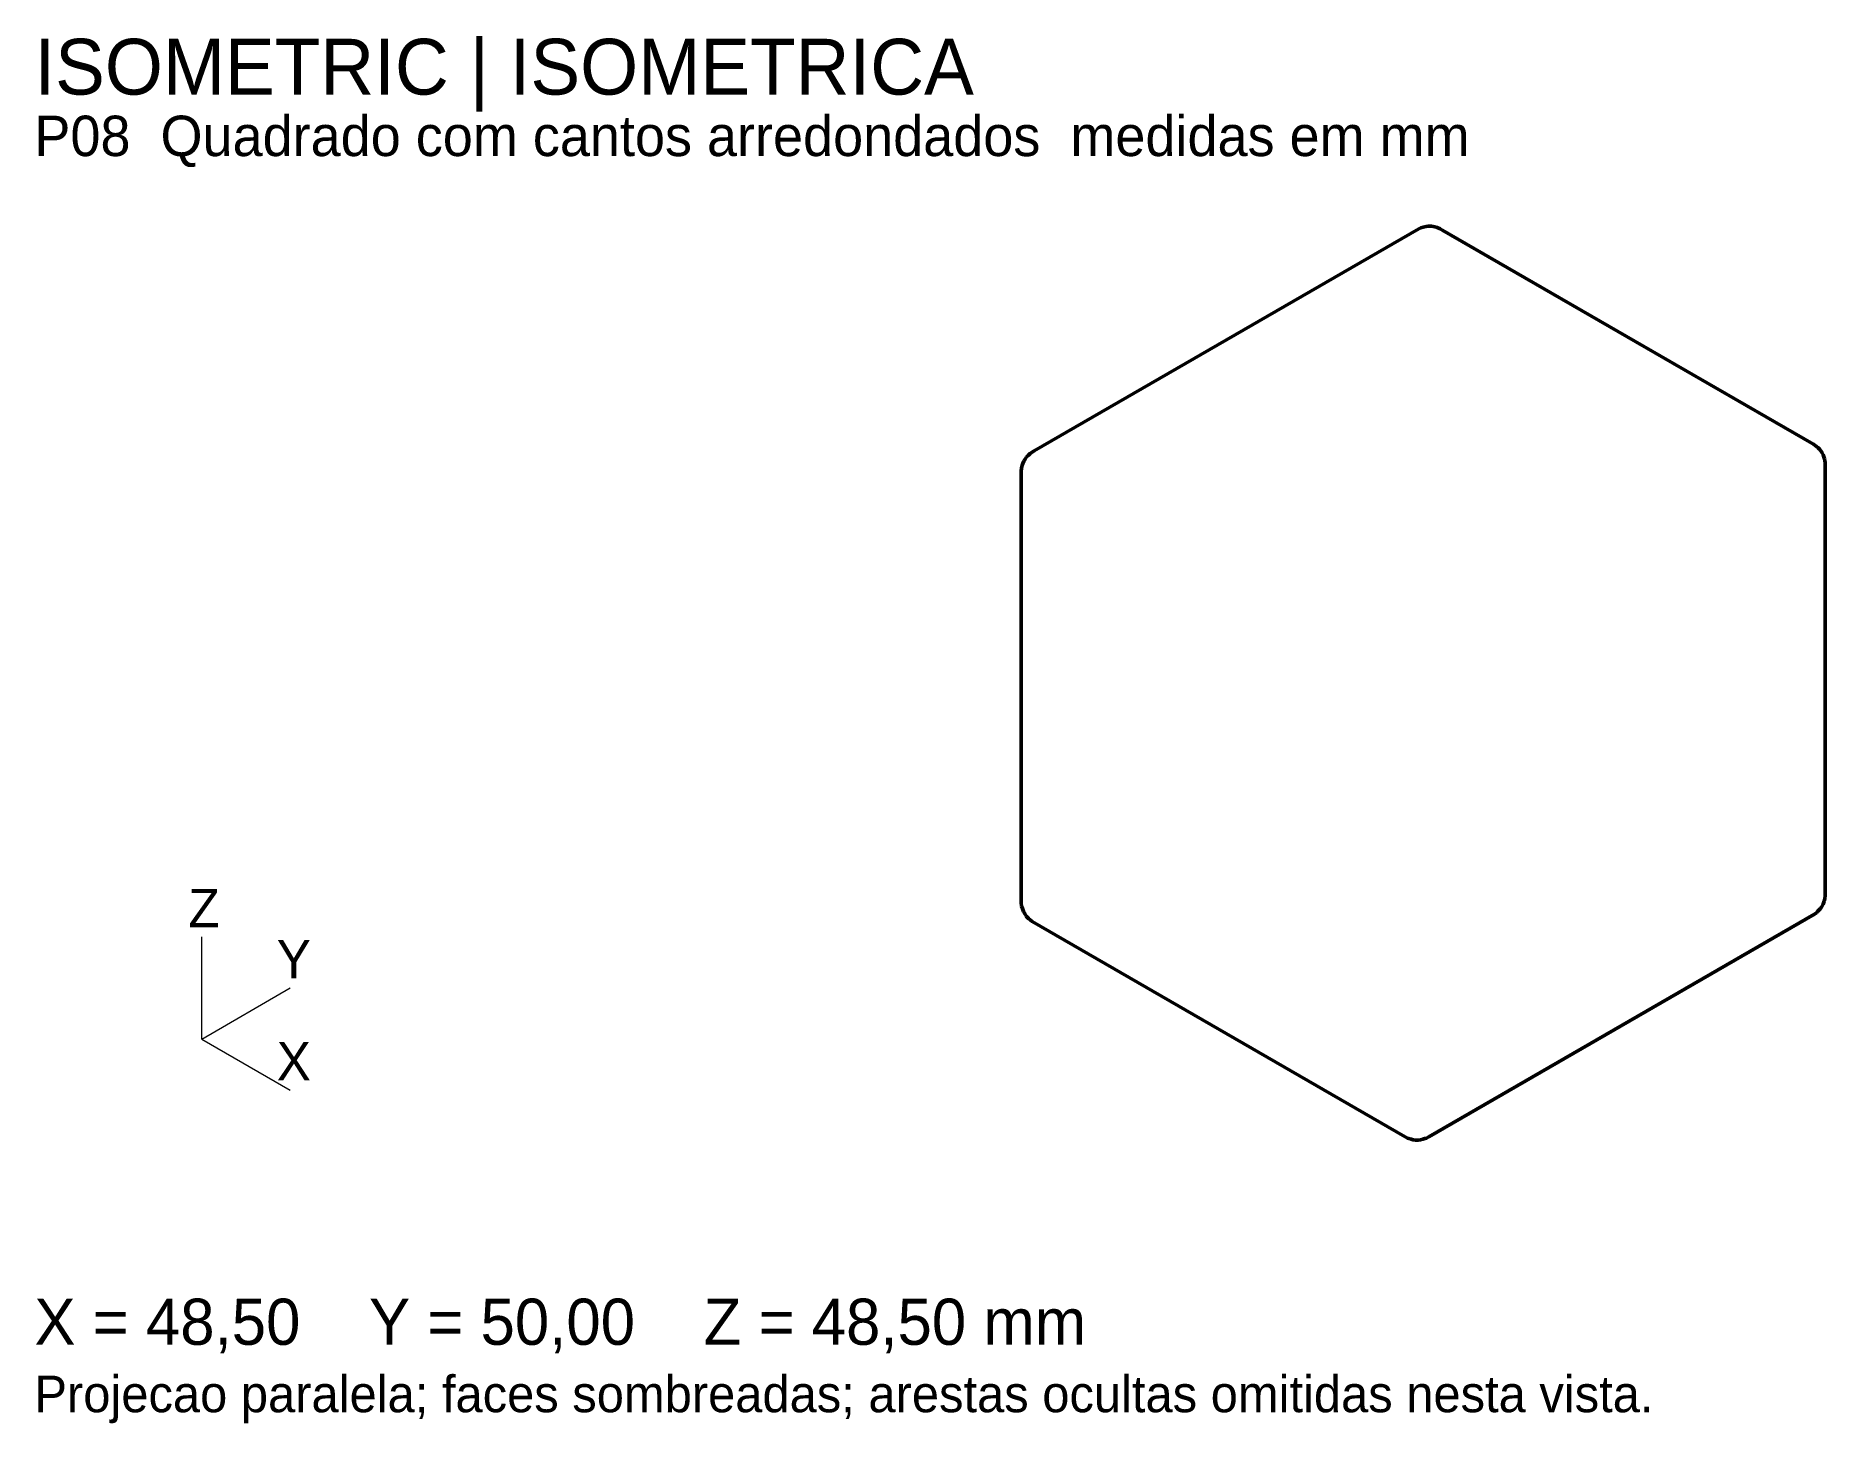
# Model space of a CAD drawing. Header units: millimetres. Extents: x 6 to 158, y 7 to 124.
import ezdxf

# ---------------------------------------------------------------- set-up
doc = ezdxf.new("R2010")
doc.units = ezdxf.units.MM
for name, color, linetype, lineweight in [('TEXT', 7, 'CONTINUOUS', 18), ('THIN', 7, 'CONTINUOUS', 18), ('VISIBLE', 7, 'CONTINUOUS', 50)]:
    doc.layers.add(name, color=color, linetype=linetype, lineweight=lineweight)

msp = doc.modelspace()

# ---------------------------------------------------------------- linework, layer by layer
at = {"layer": 'THIN'}
for q in [(20.33, 47.67), (27.81, 43.36), (27.81, 34.72)]:
    msp.add_line((20.33, 39.04), q, dxfattribs=at)
at = {"layer": 'VISIBLE'}
for p, q in [((90.72, 88.78), (123.25, 107.55)), ((123.25, 107.55), (123.44, 107.64)), ((123.44, 107.64), (123.62, 107.69)), ((123.62, 107.69), (123.87, 107.76)), ((123.87, 107.76), (124.06, 107.77)), ((124.06, 107.77), (124.34, 107.77)), ((124.34, 107.77), (124.61, 107.72)), ((124.61, 107.72), (124.81, 107.67)), ((124.81, 107.67), (125.07, 107.55)), ((125.07, 107.55), (156.53, 89.39)), ((125.24, 107.45), (156.62, 89.34)), ((125.24, 107.45), (156.53, 89.39)), ((156.62, 89.34), (156.78, 89.24)), ((89.76, 87.7), (89.85, 87.9)), ((89.85, 87.9), (89.96, 88.09)), ((89.96, 88.09), (90.09, 88.27)), ((90.09, 88.27), (90.24, 88.43)), ((90.24, 88.43), (90.39, 88.57)), ((90.39, 88.57), (90.55, 88.67)), ((90.55, 88.67), (90.72, 88.78)), ((156.9, 89.15), (156.78, 89.24)), ((156.9, 89.15), (157.03, 89.04)), ((157.03, 89.04), (157.15, 88.91)), ((157.15, 88.91), (157.26, 88.77)), ((157.26, 88.77), (157.36, 88.61)), ((157.36, 88.61), (157.44, 88.45)), ((157.44, 88.45), (157.51, 88.28)), ((157.51, 88.28), (157.56, 88.11)), ((157.56, 88.11), (157.59, 87.95)), ((157.59, 87.95), (157.61, 87.8)), ((157.61, 87.8), (157.62, 87.61)), ((89.64, 87.1), (89.65, 87.29)), ((89.64, 87.1), (89.64, 86.9)), ((89.64, 50.56), (89.64, 86.9)), ((89.65, 87.29), (89.69, 87.49)), ((89.69, 87.49), (89.76, 87.7)), ((157.62, 87.61), (157.62, 51.18)), ((89.64, 50.56), (89.67, 50.28)), ((89.67, 50.28), (89.73, 50.09)), ((89.73, 50.09), (89.82, 49.83)), ((157.01, 49.85), (157.19, 50.04)), ((157.3, 50.2), (157.19, 50.04)), ((157.3, 50.2), (157.44, 50.44)), ((157.44, 50.44), (157.53, 50.7)), ((157.59, 50.9), (157.53, 50.7)), ((157.59, 50.9), (157.62, 51.18)), ((89.82, 49.83), (89.96, 49.59)), ((89.96, 49.59), (90.06, 49.43)), ((90.06, 49.43), (90.24, 49.24)), ((90.24, 49.24), (90.38, 49.11)), ((90.38, 49.11), (90.55, 48.99)), ((90.55, 48.99), (122.1, 30.77)), ((124.1, 30.77), (156.71, 49.6)), ((156.88, 49.72), (156.71, 49.6)), ((157.01, 49.85), (156.88, 49.72)), ((122.1, 30.77), (122.29, 30.67)), ((122.42, 30.62), (122.29, 30.67)), ((122.42, 30.62), (122.6, 30.56)), ((122.6, 30.56), (122.79, 30.52)), ((122.79, 30.52), (122.99, 30.5)), ((122.99, 30.5), (123.2, 30.5)), ((123.2, 30.5), (123.4, 30.52)), ((123.4, 30.52), (123.59, 30.56)), ((123.59, 30.56), (123.77, 30.62)), ((123.77, 30.62), (123.91, 30.67)), ((123.91, 30.67), (124.1, 30.77))]:
    msp.add_line(p, q, dxfattribs=at)

# ---------------------------------------------------------------- texts
at = {"layer": 'TEXT'}
for s, height, p in [('ISOMETRIC | ISOMETRICA', 4.7175, (6.18, 118.91)), ('P08  Quadrado com cantos arredondados  medidas em mm', 3.4161, (6.18, 113.71)), ('Z', 3.25, (19.2, 48.49)), ('Y', 3.25, (26.67, 44.17)), ('X', 3.25, (26.67, 35.54)), ('X = 48,50    Y = 50,00    Z = 48,50 mm', 3.9041, (6.18, 13.18)), ('Projecao paralela; faces sombreadas; arestas ocultas omitidas nesta vista.', 3.0908, (6.18, 7.48))]:
    msp.add_text(s, height=height, dxfattribs=at).set_placement(p)

doc.saveas('drawing.dxf')
